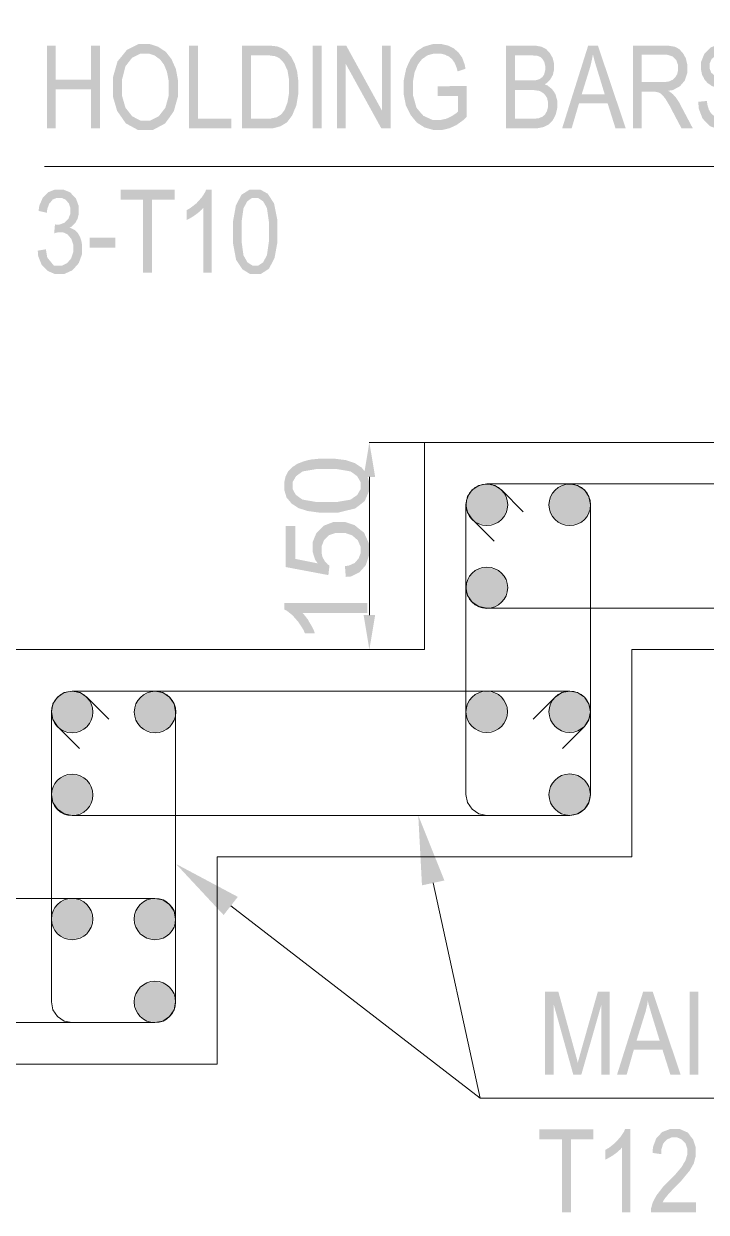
# Model space of a CAD drawing. Header units: millimetres. Extents: x 51.5 to 74.8, y 0.8 to 17.2.
# Drawn here: x 66.374 to 67.02, y 6.3 to 7.426 of the extents above; entities that cross this region are included whole.
import ezdxf

# ---------------------------------------------------------------- set-up
doc = ezdxf.new("R2010")
doc.units = ezdxf.units.MM
doc.layers.add('PDF_Geomertry', color=7, linetype='Continuous')
doc.layers.add('PDF_Solid Fills', color=7, linetype='Continuous')

msp = doc.modelspace()

# ---------------------------------------------------------------- hatches: boundary and pattern name
at = {"layer": 'PDF_Solid Fills', "transparency": 33554559}
h = msp.add_hatch(color=256, dxfattribs=at)
h.paths.add_polyline_path([(66.4586, 7.3648), (66.4586, 7.3748), (66.463, 7.3902), (66.4675, 7.3956), (66.4719, 7.4011), (66.4829, 7.4065), (66.4894, 7.4065), (66.4937, 7.4065), (66.5015, 7.404), (66.505, 7.4016), (66.5086, 7.3993), (66.5141, 7.3922), (66.5161, 7.3876), (66.5182, 7.383), (66.5202, 7.3722), (66.5202, 7.3658), (66.5202, 7.357), (66.5162, 7.3429), (66.5123, 7.3373), (66.5079, 7.3313), (66.4965, 7.3252), (66.4894, 7.3252), (66.4823, 7.3252), (66.4708, 7.3315), (66.4665, 7.3377), (66.4626, 7.3433), (66.4586, 7.3569)])
h.paths.add_polyline_path([(66.4673, 7.3647), (66.4673, 7.3574), (66.4705, 7.3462), (66.4737, 7.3422), (66.4769, 7.3381), (66.4848, 7.3341), (66.4894, 7.3341), (66.494, 7.3341), (66.5019, 7.3381), (66.5051, 7.3422), (66.5083, 7.3463), (66.5115, 7.3581), (66.5115, 7.3661), (66.5115, 7.3711), (66.5098, 7.3801), (66.5082, 7.3841), (66.5069, 7.3872), (66.5032, 7.392), (66.5007, 7.3938), (66.498, 7.3958), (66.4925, 7.3976), (66.4895, 7.3976), (66.4847, 7.3976), (66.4768, 7.3936), (66.4736, 7.3895), (66.4705, 7.3855), (66.4673, 7.3731)])
for points in [[(66.7661, 7.3574), (66.7661, 7.3666), (66.7934, 7.3668), (66.7934, 7.3376), (66.7902, 7.3345), (66.7838, 7.3299), (66.7804, 7.3283), (66.777, 7.3268), (66.7702, 7.3252), (66.7666, 7.3252), (66.7619, 7.3252), (66.7536, 7.3276), (66.7498, 7.3299), (66.7462, 7.3323), (66.7404, 7.3393), (66.7382, 7.3437), (66.7359, 7.3483), (66.7338, 7.3591), (66.7338, 7.3655), (66.7338, 7.3719), (66.7361, 7.3831), (66.7382, 7.3879), (66.7404, 7.3926), (66.7461, 7.3997), (66.7495, 7.4019), (66.753, 7.4041), (66.7613, 7.4065), (66.7661, 7.4065), (66.7697, 7.4065), (66.7758, 7.4051), (66.7786, 7.4038), (66.7812, 7.4024), (66.7855, 7.3988), (66.7872, 7.3963), (66.789, 7.394), (66.7915, 7.3873), (66.7923, 7.3831), (66.7848, 7.3806), (66.784, 7.384), (66.782, 7.3888), (66.7808, 7.3905), (66.7797, 7.3922), (66.7765, 7.3948), (66.7745, 7.3956), (66.7727, 7.3966), (66.7683, 7.3976), (66.7659, 7.3976), (66.7625, 7.3976), (66.7563, 7.3959), (66.7538, 7.3941), (66.7512, 7.3924), (66.7472, 7.3872), (66.7457, 7.3836), (66.7441, 7.3799), (66.7426, 7.3712), (66.7426, 7.3661), (66.7426, 7.3581), (66.7459, 7.3463), (66.7491, 7.3424), (66.7525, 7.3386), (66.7611, 7.3347), (66.7663, 7.3347), (66.7688, 7.3347), (66.774, 7.3358), (66.7766, 7.337), (66.7793, 7.3383), (66.7836, 7.3411), (66.7851, 7.3427), (66.7851, 7.3574)], [(67.0127, 7.3519), (67.0208, 7.3527), (67.0211, 7.3495), (67.0226, 7.3445), (67.0237, 7.3426), (67.0248, 7.3408), (67.0282, 7.3379), (67.0302, 7.3369), (67.0323, 7.3358), (67.037, 7.3347), (67.0397, 7.3347), (67.0436, 7.3347), (67.0494, 7.3365), (67.0515, 7.3383), (67.0537, 7.3402), (67.0558, 7.3451), (67.0558, 7.348), (67.0558, 7.3498), (67.055, 7.3527), (67.0543, 7.3541), (67.0534, 7.3554), (67.0512, 7.3574), (67.0497, 7.3583), (67.048, 7.3591), (67.0413, 7.3615), (67.0363, 7.363), (67.0318, 7.3643), (67.0252, 7.367), (67.0233, 7.3684), (67.0213, 7.3697), (67.0184, 7.3731), (67.0173, 7.3754), (67.0162, 7.3774), (67.0152, 7.3822), (67.0152, 7.3848), (67.0152, 7.3895), (67.0183, 7.3973), (67.0213, 7.4004), (67.0244, 7.4034), (67.0327, 7.4065), (67.038, 7.4065), (67.0415, 7.4065), (67.0479, 7.4051), (67.0505, 7.4036), (67.0532, 7.4022), (67.0573, 7.3981), (67.0588, 7.3955), (67.0604, 7.3929), (67.0619, 7.3866), (67.062, 7.383), (67.0538, 7.3822), (67.0536, 7.3861), (67.0512, 7.3918), (67.0493, 7.3936), (67.0473, 7.3954), (67.0418, 7.3973), (67.0382, 7.3973), (67.0345, 7.3973), (67.0291, 7.3956), (67.0272, 7.394), (67.0252, 7.3924), (67.0234, 7.3883), (67.0234, 7.3856), (67.0234, 7.3833), (67.0248, 7.3795), (67.0262, 7.3783), (67.0276, 7.3769), (67.0338, 7.3744), (67.0387, 7.373), (67.0434, 7.3718), (67.0502, 7.3694), (67.0522, 7.3686), (67.0551, 7.367), (67.0595, 7.3631), (67.0611, 7.3606), (67.0625, 7.3581), (67.064, 7.3523), (67.064, 7.349), (67.064, 7.3455), (67.0625, 7.3394), (67.0608, 7.3366), (67.0593, 7.3338), (67.055, 7.3297), (67.0522, 7.3281), (67.0495, 7.3268), (67.043, 7.3252), (67.0391, 7.3252), (67.0332, 7.3252), (67.0237, 7.3288), (67.0201, 7.3324), (67.0166, 7.3361), (67.0129, 7.3458)], [(66.3961, 7.3266), (66.3961, 7.4051), (66.4045, 7.4051), (66.4045, 7.3729), (66.438, 7.3729), (66.438, 7.4051), (66.4465, 7.4051), (66.4465, 7.3266), (66.438, 7.3266), (66.438, 7.3636), (66.4045, 7.3636), (66.4045, 7.3266)], [(66.5305, 7.3266), (66.5305, 7.4051), (66.539, 7.4051), (66.539, 7.3359), (66.5708, 7.3359), (66.5708, 7.3266)], [(66.6707, 7.3266), (66.6707, 7.4051), (66.6794, 7.4051), (66.7133, 7.3434), (66.7133, 7.4051), (66.7215, 7.4051), (66.7215, 7.3266), (66.7127, 7.3266), (66.6788, 7.3881), (66.6788, 7.3266)], [(66.3875, 7.2109), (66.3952, 7.2122), (66.3965, 7.2044), (66.4027, 7.1968), (66.4077, 7.1968), (66.4105, 7.1968), (66.4151, 7.199), (66.4172, 7.2013), (66.4191, 7.2036), (66.4211, 7.2095), (66.4211, 7.2131), (66.4211, 7.2166), (66.4193, 7.222), (66.4175, 7.2241), (66.4157, 7.2263), (66.4112, 7.2284), (66.4086, 7.2284), (66.4075, 7.2284), (66.4047, 7.2279), (66.403, 7.2273), (66.4038, 7.2358), (66.4051, 7.2356), (66.408, 7.2356), (66.4129, 7.2374), (66.4147, 7.2393), (66.4165, 7.2411), (66.4183, 7.2458), (66.4183, 7.2488), (66.4183, 7.2515), (66.4168, 7.2559), (66.4152, 7.2576), (66.4137, 7.2593), (66.41, 7.2609), (66.4077, 7.2609), (66.4055, 7.2609), (66.4016, 7.2593), (66.4001, 7.2574), (66.3984, 7.2556), (66.3965, 7.2504), (66.3961, 7.2468), (66.3882, 7.2486), (66.389, 7.2536), (66.3923, 7.2612), (66.395, 7.2637), (66.3976, 7.2663), (66.4038, 7.2688), (66.4076, 7.2688), (66.4115, 7.2688), (66.4182, 7.2661), (66.4209, 7.2631), (66.4237, 7.2602), (66.4263, 7.253), (66.4263, 7.2486), (66.4263, 7.2459), (66.4252, 7.2412), (66.4241, 7.2391), (66.4229, 7.237), (66.4197, 7.2338), (66.4176, 7.2326), (66.4195, 7.232), (66.4227, 7.2304), (66.424, 7.2291), (66.4252, 7.2279), (66.4272, 7.2245), (66.428, 7.2224), (66.4287, 7.2205), (66.4295, 7.2159), (66.4295, 7.2133), (66.4295, 7.2079), (66.4263, 7.1991), (66.4232, 7.1956), (66.42, 7.1922), (66.4123, 7.1887), (66.4079, 7.1887), (66.4038, 7.1887), (66.3968, 7.1918), (66.394, 7.1948), (66.3911, 7.1977), (66.3879, 7.2058)], [(66.4872, 7.1901), (66.4872, 7.2593), (66.4659, 7.2593), (66.4659, 7.2686), (66.5169, 7.2686), (66.5169, 7.2593), (66.4957, 7.2593), (66.4957, 7.1901)], [(66.552, 7.1901), (66.5441, 7.1901), (66.5441, 7.2515), (66.5427, 7.2498), (66.5391, 7.2466), (66.5368, 7.2449), (66.5345, 7.2433), (66.5302, 7.2408), (66.5284, 7.2399), (66.5284, 7.2493), (66.5316, 7.2511), (66.5375, 7.2556), (66.54, 7.2584), (66.5425, 7.2611), (66.5459, 7.2663), (66.5469, 7.2688), (66.552, 7.2688)], [(66.679, 6.902), (66.6782, 6.9122), (66.6819, 6.9127), (66.6875, 6.9152), (66.6893, 6.9173), (66.6911, 6.9194), (66.693, 6.9243), (66.693, 6.9272), (66.693, 6.9306), (66.6904, 6.9366), (66.6877, 6.939), (66.6851, 6.9413), (66.6782, 6.9437), (66.6738, 6.9437), (66.6697, 6.9437), (66.6632, 6.9415), (66.6608, 6.9391), (66.6584, 6.9369), (66.6561, 6.9308), (66.6561, 6.927), (66.6561, 6.9247), (66.657, 6.9205), (66.6582, 6.9186), (66.6591, 6.9168), (66.6619, 6.9138), (66.6636, 6.9127), (66.6625, 6.9037), (66.6222, 6.9113), (66.6222, 6.9502), (66.6313, 6.9502), (66.6313, 6.919), (66.6525, 6.9148), (66.65, 6.9183), (66.6476, 6.9258), (66.6476, 6.9297), (66.6476, 6.9347), (66.6511, 6.9434), (66.6547, 6.9469), (66.6582, 6.9505), (66.6673, 6.954), (66.673, 6.954), (66.6783, 6.954), (66.6875, 6.9509), (66.6913, 6.9477), (66.6962, 6.944), (66.7009, 6.9337), (66.7009, 6.9272), (66.7009, 6.9219), (66.6979, 6.9131), (66.695, 6.9097), (66.6919, 6.9063), (66.684, 6.9024)], [(66.6995, 6.8773), (66.6995, 6.8677), (66.6382, 6.8677), (66.6398, 6.8659), (66.6432, 6.8615), (66.6448, 6.8586), (66.6465, 6.8558), (66.649, 6.8508), (66.6498, 6.8484), (66.6405, 6.8484), (66.6386, 6.8524), (66.634, 6.8595), (66.6312, 6.8626), (66.6286, 6.8656), (66.6233, 6.8699), (66.6208, 6.8712), (66.6208, 6.8773)], [(66.8675, 6.4306), (66.8675, 6.5091), (66.8802, 6.5091), (66.8955, 6.4534), (66.8986, 6.4419), (66.8991, 6.444), (66.9009, 6.4504), (66.902, 6.4544), (66.9175, 6.5091), (66.9288, 6.5091), (66.9288, 6.4306), (66.9207, 6.4306), (66.9207, 6.4962), (66.9019, 6.4306), (66.8943, 6.4306), (66.8757, 6.4974), (66.8757, 6.4306)], [(66.8836, 6.3004), (66.8836, 6.3695), (66.8623, 6.3695), (66.8623, 6.3788), (66.9133, 6.3788), (66.9133, 6.3695), (66.892, 6.3695), (66.892, 6.3004)], [(66.9484, 6.3004), (66.9405, 6.3004), (66.9405, 6.3618), (66.9391, 6.3601), (66.9355, 6.3569), (66.9332, 6.3552), (66.9309, 6.3536), (66.9266, 6.3511), (66.9247, 6.3501), (66.9247, 6.3595), (66.928, 6.3613), (66.9337, 6.3659), (66.9362, 6.3686), (66.9387, 6.3713), (66.9423, 6.3766), (66.9433, 6.3791), (66.9484, 6.3791)], [(67.0104, 6.3097), (67.0104, 6.3004), (66.9677, 6.3004), (66.9677, 6.3031), (66.9694, 6.3094), (66.9712, 6.3129), (66.973, 6.3163), (66.9795, 6.3247), (66.9843, 6.3294), (66.9898, 6.3349), (66.997, 6.3434), (66.9987, 6.3465), (67.0005, 6.3494), (67.0022, 6.3551), (67.0022, 6.3576), (67.0022, 6.3606), (67.0005, 6.3655), (66.9987, 6.3674), (66.9969, 6.3693), (66.9926, 6.3712), (66.9901, 6.3712), (66.9873, 6.3712), (66.9827, 6.3691), (66.9809, 6.3672), (66.9793, 6.3651), (66.9775, 6.3593), (66.9775, 6.3554), (66.9693, 6.3565), (66.9697, 6.362), (66.9729, 6.3706), (66.9757, 6.3734), (66.9784, 6.3763), (66.9858, 6.3791), (66.9902, 6.3791), (66.9952, 6.3791), (67.0027, 6.3758), (67.0052, 6.3724), (67.0077, 6.3693), (67.0102, 6.3616), (67.0102, 6.3574), (67.0102, 6.3537), (67.0083, 6.3465), (67.0063, 6.343), (67.0044, 6.3397), (66.9968, 6.3305), (66.9912, 6.3247), (66.9877, 6.3211), (66.9832, 6.3162), (66.9822, 6.3148), (66.9811, 6.3136), (66.9794, 6.3109), (66.9788, 6.3097)]]:
    msp.add_hatch(color=256, dxfattribs=at).paths.add_polyline_path(points)
h = msp.add_hatch(color=256, dxfattribs=at)
h.paths.add_polyline_path([(66.5809, 7.3266), (66.5809, 7.4051), (66.6032, 7.4051), (66.6072, 7.4051), (66.6136, 7.4044), (66.6157, 7.4037), (66.6184, 7.4027), (66.6233, 7.3993), (66.6254, 7.3968), (66.6275, 7.3943), (66.6307, 7.388), (66.6318, 7.3843), (66.633, 7.3805), (66.6341, 7.3715), (66.6341, 7.3663), (66.6341, 7.3597), (66.6322, 7.3483), (66.6302, 7.3437), (66.6283, 7.339), (66.6233, 7.3324), (66.6202, 7.3305), (66.617, 7.3286), (66.6091, 7.3266), (66.6041, 7.3266)])
h.paths.add_polyline_path([(66.5894, 7.3359), (66.6032, 7.3359), (66.6073, 7.3359), (66.6136, 7.3372), (66.6158, 7.3386), (66.6179, 7.3399), (66.6212, 7.3443), (66.6223, 7.3473), (66.6238, 7.3513), (66.6254, 7.3608), (66.6254, 7.3663), (66.6254, 7.3723), (66.6238, 7.3818), (66.6222, 7.3851), (66.6205, 7.3886), (66.6163, 7.3931), (66.6138, 7.3943), (66.612, 7.3951), (66.6066, 7.3958), (66.6029, 7.3958), (66.5894, 7.3958)])
h = msp.add_hatch(color=256, dxfattribs=at)
h.paths.add_polyline_path([(66.8305, 7.3266), (66.8305, 7.4051), (66.8547, 7.4051), (66.8584, 7.4051), (66.8643, 7.404), (66.8663, 7.4029), (66.8686, 7.4018), (66.872, 7.3981), (66.8734, 7.3958), (66.8748, 7.3933), (66.8761, 7.388), (66.8761, 7.3851), (66.8761, 7.3823), (66.875, 7.3774), (66.8738, 7.3754), (66.8726, 7.3731), (66.8693, 7.3697), (66.8672, 7.3684), (66.87, 7.3673), (66.8743, 7.3638), (66.8759, 7.3615), (66.8775, 7.359), (66.8791, 7.353), (66.8791, 7.3494), (66.8791, 7.3458), (66.8776, 7.3395), (66.8762, 7.3369), (66.8747, 7.3341), (66.8708, 7.3302), (66.8684, 7.3291), (66.8659, 7.3279), (66.8593, 7.3266), (66.8551, 7.3266)])
h.paths.add_polyline_path([(66.839, 7.3359), (66.8551, 7.3359), (66.8577, 7.3359), (66.8616, 7.3363), (66.8629, 7.3369), (66.8648, 7.3376), (66.8676, 7.3398), (66.8684, 7.3415), (66.8694, 7.343), (66.8704, 7.347), (66.8704, 7.3494), (66.8704, 7.3516), (66.8695, 7.3554), (66.8686, 7.3569), (66.8676, 7.3584), (66.8652, 7.3606), (66.8637, 7.3615), (66.8622, 7.3622), (66.8573, 7.3629), (66.854, 7.3629), (66.839, 7.3629)])
h.paths.add_polyline_path([(66.839, 7.3722), (66.853, 7.3722), (66.8558, 7.3722), (66.8597, 7.3724), (66.8608, 7.3729), (66.8625, 7.3734), (66.8651, 7.3754), (66.8659, 7.3766), (66.8668, 7.378), (66.8677, 7.3816), (66.8677, 7.3838), (66.8677, 7.3859), (66.8669, 7.3895), (66.8661, 7.3909), (66.8652, 7.3923), (66.8632, 7.3943), (66.8618, 7.3948), (66.8604, 7.3954), (66.8555, 7.3958), (66.852, 7.3958), (66.839, 7.3958)])
h = msp.add_hatch(color=256, dxfattribs=at)
h.paths.add_polyline_path([(66.8837, 7.3266), (66.9084, 7.4051), (66.9176, 7.4051), (66.944, 7.3266), (66.9343, 7.3266), (66.9268, 7.3504), (66.8997, 7.3504), (66.8927, 7.3266)])
h.paths.add_polyline_path([(66.9022, 7.3588), (66.9241, 7.3588), (66.9175, 7.3805), (66.9159, 7.3856), (66.9136, 7.3937), (66.9129, 7.3969), (66.9122, 7.3931), (66.9105, 7.3856), (66.9094, 7.3819)])
h = msp.add_hatch(color=256, dxfattribs=at)
h.paths.add_polyline_path([(66.9507, 7.3266), (66.9507, 7.4051), (66.9793, 7.4051), (66.9837, 7.4051), (66.9904, 7.404), (66.9925, 7.4029), (66.9945, 7.4018), (66.998, 7.3981), (66.9994, 7.3956), (67.0008, 7.393), (67.0022, 7.3872), (67.0022, 7.3837), (67.0022, 7.3793), (66.9998, 7.372), (66.9976, 7.3694), (66.9952, 7.3666), (66.9886, 7.363), (66.9841, 7.3623), (66.9859, 7.3612), (66.9886, 7.3591), (66.9895, 7.358), (66.9915, 7.3558), (66.9948, 7.3508), (66.9962, 7.348), (67.0075, 7.3266), (66.9968, 7.3266), (66.9882, 7.3429), (66.9857, 7.3477), (66.9819, 7.3541), (66.9807, 7.3558), (66.9793, 7.3574), (66.9769, 7.3598), (66.9757, 7.3604), (66.9745, 7.3609), (66.9712, 7.3615), (66.969, 7.3615), (66.9591, 7.3615), (66.9591, 7.3266)])
h.paths.add_polyline_path([(66.9591, 7.3705), (66.9776, 7.3705), (66.9805, 7.3705), (66.9851, 7.3712), (66.9866, 7.372), (66.9883, 7.3727), (66.9907, 7.3749), (66.9916, 7.3765), (66.9926, 7.378), (66.9934, 7.3816), (66.9934, 7.3837), (66.9934, 7.3868), (66.9918, 7.3913), (66.99, 7.393), (66.9882, 7.3948), (66.983, 7.3965), (66.9795, 7.3965), (66.9591, 7.3965)])
h = msp.add_hatch(color=256, dxfattribs=at)
h.paths.add_polyline_path([(66.5723, 7.2288), (66.5723, 7.2387), (66.575, 7.2537), (66.5776, 7.2587), (66.5802, 7.2638), (66.5882, 7.2688), (66.5933, 7.2688), (66.598, 7.2688), (66.6052, 7.2648), (66.6079, 7.2606), (66.6111, 7.2556), (66.6143, 7.2398), (66.6143, 7.2288), (66.6143, 7.219), (66.6116, 7.2041), (66.609, 7.199), (66.6063, 7.1938), (66.5984, 7.1887), (66.5933, 7.1887), (66.5886, 7.1887), (66.5811, 7.1933), (66.5782, 7.1977), (66.5752, 7.2023), (66.5723, 7.2177)])
h.paths.add_polyline_path([(66.5804, 7.2288), (66.5804, 7.2193), (66.5822, 7.2065), (66.5841, 7.2031), (66.5859, 7.1999), (66.5907, 7.1968), (66.5934, 7.1968), (66.5962, 7.1968), (66.6008, 7.1999), (66.6026, 7.2033), (66.6044, 7.2066), (66.6062, 7.2194), (66.6062, 7.2288), (66.6062, 7.2384), (66.6044, 7.2512), (66.6026, 7.2545), (66.6007, 7.2577), (66.5959, 7.2609), (66.593, 7.2609), (66.5904, 7.2609), (66.5858, 7.2577), (66.584, 7.2544), (66.5822, 7.2511), (66.5804, 7.2383)])
h = msp.add_hatch(color=256, dxfattribs=at)
h.paths.add_polyline_path([(66.6609, 6.9629), (66.6538, 6.9629), (66.6427, 6.9644), (66.6384, 6.9658), (66.6341, 6.9672), (66.6276, 6.9715), (66.6254, 6.9743), (66.623, 6.977), (66.6208, 6.9843), (66.6208, 6.9884), (66.6208, 6.9916), (66.622, 6.9972), (66.6233, 6.9995), (66.6245, 7.0019), (66.6283, 7.0059), (66.6307, 7.0074), (66.633, 7.009), (66.6388, 7.0113), (66.6423, 7.0123), (66.6458, 7.0131), (66.655, 7.014), (66.6609, 7.014), (66.6677, 7.014), (66.679, 7.0126), (66.6832, 7.0112), (66.6875, 7.0098), (66.694, 7.0055), (66.6963, 7.0027), (66.6986, 6.9999), (66.7009, 6.9927), (66.7009, 6.9884), (66.7009, 6.9829), (66.6969, 6.9738), (66.6929, 6.9706), (66.6879, 6.9668), (66.6719, 6.9629)])
h.paths.add_polyline_path([(66.6609, 6.9729), (66.6705, 6.9729), (66.6834, 6.9751), (66.6866, 6.9773), (66.6898, 6.9795), (66.693, 6.9851), (66.693, 6.9884), (66.693, 6.9918), (66.6898, 6.9973), (66.6866, 6.9997), (66.6834, 7.0019), (66.6705, 7.0041), (66.6609, 7.0041), (66.6512, 7.0041), (66.6383, 7.0019), (66.6351, 6.9997), (66.6319, 6.9973), (66.6287, 6.9918), (66.6287, 6.9884), (66.6287, 6.9851), (66.6316, 6.9798), (66.6344, 6.9777), (66.638, 6.9752), (66.6512, 6.9729)])
h = msp.add_hatch(color=256, dxfattribs=at)
h.paths.add_polyline_path([(66.9357, 6.4306), (66.9604, 6.5091), (66.9695, 6.5091), (66.9959, 6.4306), (66.9862, 6.4306), (66.9787, 6.4543), (66.9516, 6.4543), (66.9448, 6.4306)])
h.paths.add_polyline_path([(66.9541, 6.4627), (66.9761, 6.4627), (66.9694, 6.4845), (66.9679, 6.4895), (66.9655, 6.4977), (66.9648, 6.5008), (66.9643, 6.497), (66.9625, 6.4895), (66.9613, 6.4858)])

# ---------------------------------------------------------------- linework, layer by layer
at = {"layer": 'PDF_Geomertry', "lineweight": 0}
for points in [[(66.3611, 6.8331), (66.7536, 6.8331), (66.7536, 7.0294), (67.1461, 7.0294), (67.1461, 7.2256), (67.5384, 7.2256), (67.5384, 7.4218), (67.9309, 7.4218), (67.9309, 7.618), (68.3234, 7.618), (68.3234, 7.8143), (68.7158, 7.8143), (68.7158, 8.0105), (69.1083, 8.0105), (69.1083, 8.2068), (69.5008, 8.2068), (69.5015, 8.2068)], [(69.5008, 8.0105), (69.3045, 8.0105), (69.3045, 7.8143), (68.912, 7.8143), (68.912, 7.618), (68.5197, 7.618), (68.5197, 7.4218), (68.1272, 7.4218), (68.1272, 7.2256), (67.7347, 7.2256), (67.7347, 7.0294), (67.3422, 7.0294), (67.3422, 6.8331), (66.9498, 6.8331), (66.9498, 6.6369), (66.5573, 6.6369), (66.5573, 6.4406), (66.1648, 6.4406)], [(67.2048, 7.1668), (67.1522, 7.2055), (67.0372, 7.2905), (66.3938, 7.2905)], [(66.7533, 7.0294), (66.7011, 7.0294)], [(66.7013, 7.0294), (66.7013, 7.0294)], [(66.7536, 7.0294), (66.7536, 7.0294)], [(66.7013, 6.8658), (66.7013, 6.9966)], [(67.2834, 6.9901), (66.8125, 6.9901), (66.805, 6.9886), (66.7986, 6.9844), (66.7943, 6.978), (66.7927, 6.9705), (66.7927, 6.892), (66.7943, 6.8845), (66.7986, 6.8781), (66.805, 6.8738), (66.8125, 6.8723), (67.2834, 6.8723)], [(66.847, 6.9636), (66.8263, 6.9844), (66.82, 6.9886), (66.8125, 6.9901), (66.805, 6.9886), (66.7986, 6.9844), (66.7943, 6.978), (66.7927, 6.9705), (66.7927, 6.6958), (66.7943, 6.6883), (66.7986, 6.6819), (66.805, 6.6776), (66.8125, 6.6762), (66.8909, 6.6762), (66.8984, 6.6776), (66.9048, 6.6819), (66.909, 6.6883), (66.9105, 6.6958), (66.9105, 6.9705), (66.909, 6.978), (66.9048, 6.9844), (66.8984, 6.9886), (66.8909, 6.9901), (66.8125, 6.9901), (66.805, 6.9886), (66.7986, 6.9844), (66.7943, 6.978), (66.7927, 6.9705), (66.7943, 6.963), (66.7986, 6.9566), (66.8194, 6.9358)], [(66.7533, 6.8331), (66.7011, 6.8331)], [(66.7536, 6.8331), (66.7536, 6.8331)], [(66.4547, 6.7673), (66.4338, 6.7881), (66.4275, 6.7924), (66.42, 6.7938), (66.4125, 6.7924), (66.4061, 6.7881), (66.4018, 6.7818), (66.4004, 6.7743), (66.4004, 6.4995), (66.4018, 6.492), (66.4061, 6.4856), (66.4125, 6.4813), (66.42, 6.4799), (66.4984, 6.4799), (66.5059, 6.4813), (66.5123, 6.4856), (66.5166, 6.492), (66.518, 6.4995), (66.518, 6.7743), (66.5166, 6.7818), (66.5123, 6.7881), (66.5059, 6.7924), (66.4984, 6.7938), (66.42, 6.7938), (66.4125, 6.7924), (66.4061, 6.7881), (66.4018, 6.7818), (66.4004, 6.7743), (66.4018, 6.7668), (66.4061, 6.7604), (66.4269, 6.7395)], [(66.884, 6.7395), (66.9048, 6.7604), (66.909, 6.7668), (66.9105, 6.7743), (66.909, 6.7818), (66.9048, 6.7881), (66.8984, 6.7924), (66.8909, 6.7938), (66.42, 6.7938), (66.4125, 6.7924), (66.4061, 6.7881), (66.4018, 6.7818), (66.4004, 6.7743), (66.4004, 6.6958), (66.4018, 6.6883), (66.4061, 6.6819), (66.4125, 6.6776), (66.42, 6.6762), (66.8909, 6.6762), (66.8984, 6.6776), (66.9048, 6.6819), (66.909, 6.6883), (66.9105, 6.6958), (66.9105, 6.7743), (66.909, 6.7818), (66.9048, 6.7881), (66.8984, 6.7924), (66.8909, 6.7938), (66.8834, 6.7924), (66.877, 6.7881), (66.8562, 6.7673)], [(66.7616, 6.6123), (66.8063, 6.4084), (67.5204, 6.4084), (66.8063, 6.4084), (66.5701, 6.5904)], [(66.0275, 6.5976), (66.4984, 6.5976), (66.5059, 6.5962), (66.5123, 6.5919), (66.5166, 6.5855), (66.518, 6.578), (66.518, 6.4995), (66.5166, 6.492), (66.5123, 6.4856), (66.5059, 6.4813), (66.4984, 6.4799), (66.0275, 6.4799)]]:
    msp.add_lwpolyline(points, dxfattribs=at)
for centre in [(66.8909, 6.7743), (66.8909, 6.7743), (66.8909, 6.6958), (66.42, 6.578), (66.4984, 6.578), (66.4984, 6.578), (66.4984, 6.4995)]:
    msp.add_circle(centre, 0.0196, dxfattribs=at)
for points in [[(66.8322, 6.9702), (66.8322, 6.9811), (66.8233, 6.9899), (66.8125, 6.9899), (66.8016, 6.9899), (66.7929, 6.9811), (66.7929, 6.9702), (66.7929, 6.9594), (66.8016, 6.9506), (66.8125, 6.9506), (66.8233, 6.9506), (66.8322, 6.9594), (66.8322, 6.9702)], [(66.8322, 6.9702), (66.8322, 6.9811), (66.8233, 6.9899), (66.8125, 6.9899), (66.8016, 6.9899), (66.7929, 6.9811), (66.7929, 6.9702), (66.7929, 6.9594), (66.8016, 6.9506), (66.8125, 6.9506), (66.8233, 6.9506), (66.8322, 6.9594), (66.8322, 6.9702)], [(66.9107, 6.9702), (66.9107, 6.9811), (66.9018, 6.9899), (66.8909, 6.9899), (66.8801, 6.9899), (66.8713, 6.9811), (66.8713, 6.9702), (66.8713, 6.9594), (66.8801, 6.9506), (66.8909, 6.9506), (66.9018, 6.9506), (66.9107, 6.9594), (66.9107, 6.9702)], [(66.8322, 6.8918), (66.8322, 6.9026), (66.8233, 6.9113), (66.8125, 6.9113), (66.8016, 6.9113), (66.7929, 6.9026), (66.7929, 6.8918), (66.7929, 6.8809), (66.8016, 6.8722), (66.8125, 6.8722), (66.8233, 6.8722), (66.8322, 6.8809), (66.8322, 6.8918)], [(66.4397, 6.774), (66.4397, 6.7848), (66.4308, 6.7937), (66.42, 6.7937), (66.4093, 6.7937), (66.4004, 6.7848), (66.4004, 6.774), (66.4004, 6.7631), (66.4093, 6.7544), (66.42, 6.7544), (66.4308, 6.7544), (66.4397, 6.7631), (66.4397, 6.774)], [(66.4397, 6.774), (66.4397, 6.7848), (66.4308, 6.7937), (66.42, 6.7937), (66.4093, 6.7937), (66.4004, 6.7848), (66.4004, 6.774), (66.4004, 6.7631), (66.4093, 6.7544), (66.42, 6.7544), (66.4308, 6.7544), (66.4397, 6.7631), (66.4397, 6.774)], [(66.5182, 6.774), (66.5182, 6.7848), (66.5094, 6.7937), (66.4986, 6.7937), (66.4877, 6.7937), (66.4788, 6.7848), (66.4788, 6.774), (66.4788, 6.7631), (66.4877, 6.7544), (66.4986, 6.7544), (66.5094, 6.7544), (66.5182, 6.7631), (66.5182, 6.774)], [(66.832, 6.7743), (66.832, 6.7851), (66.8233, 6.7938), (66.8125, 6.7938), (66.8016, 6.7938), (66.7927, 6.7851), (66.7927, 6.7743), (66.7927, 6.7634), (66.8016, 6.7547), (66.8125, 6.7547), (66.8233, 6.7547), (66.832, 6.7634), (66.832, 6.7743)], [(66.4397, 6.6955), (66.4397, 6.7063), (66.4308, 6.7152), (66.42, 6.7152), (66.4093, 6.7152), (66.4004, 6.7063), (66.4004, 6.6955), (66.4004, 6.6847), (66.4093, 6.6759), (66.42, 6.6759), (66.4308, 6.6759), (66.4397, 6.6847), (66.4397, 6.6955)]]:
    msp.add_open_spline(points, degree=3, knots=[0, 0, 0, 0, 1, 1, 1, 2, 2, 2, 3, 3, 3, 4, 4, 4, 4], dxfattribs=at)
at = {"layer": 'PDF_Solid Fills', "transparency": 33554559}
for points in [[(66.6476, 7.3266), (66.6476, 7.4051), (66.6561, 7.3266), (66.6561, 7.4051)], [(66.4366, 7.2137), (66.4366, 7.2233), (66.4609, 7.2137), (66.4609, 7.2233)], [(66.7068, 6.9966), (66.6959, 6.9966), (66.7013, 7.0294)], [(66.8125, 6.9899), (66.8027, 6.9873), (66.8125, 6.9702)], [(66.8223, 6.9873), (66.8125, 6.9899), (66.8125, 6.9702)], [(66.8909, 6.9899), (66.8812, 6.9873), (66.8909, 6.9702)], [(66.9008, 6.9873), (66.8909, 6.9899), (66.8909, 6.9702)], [(66.7955, 6.9801), (66.7929, 6.9702), (66.8125, 6.9702)], [(66.8027, 6.9873), (66.7955, 6.9801), (66.8125, 6.9702)], [(66.8295, 6.9801), (66.8223, 6.9873), (66.8125, 6.9702)], [(66.8322, 6.9702), (66.8295, 6.9801), (66.8125, 6.9702)], [(66.874, 6.9801), (66.8713, 6.9702), (66.8909, 6.9702)], [(66.8812, 6.9873), (66.874, 6.9801), (66.8909, 6.9702)], [(66.908, 6.9801), (66.9008, 6.9873), (66.8909, 6.9702)], [(66.9107, 6.9702), (66.908, 6.9801), (66.8909, 6.9702)], [(66.7929, 6.9702), (66.7955, 6.9605), (66.8125, 6.9702)], [(66.7955, 6.9605), (66.8027, 6.9533), (66.8125, 6.9702)], [(66.8027, 6.9533), (66.8125, 6.9506), (66.8125, 6.9702)], [(66.8295, 6.9605), (66.8322, 6.9702), (66.8125, 6.9702)], [(66.8223, 6.9533), (66.8295, 6.9605), (66.8125, 6.9702)], [(66.8125, 6.9506), (66.8223, 6.9533), (66.8125, 6.9702)], [(66.8713, 6.9702), (66.874, 6.9605), (66.8909, 6.9702)], [(66.874, 6.9605), (66.8812, 6.9533), (66.8909, 6.9702)], [(66.8812, 6.9533), (66.8909, 6.9506), (66.8909, 6.9702)], [(66.908, 6.9605), (66.9107, 6.9702), (66.8909, 6.9702)], [(66.9008, 6.9533), (66.908, 6.9605), (66.8909, 6.9702)], [(66.8909, 6.9506), (66.9008, 6.9533), (66.8909, 6.9702)], [(66.8027, 6.9087), (66.8125, 6.9113), (66.8125, 6.8918)], [(66.8125, 6.9113), (66.8223, 6.9087), (66.8125, 6.8918)], [(66.7929, 6.8918), (66.7955, 6.9016), (66.8125, 6.8918)], [(66.7955, 6.9016), (66.8027, 6.9087), (66.8125, 6.8918)], [(66.8223, 6.9087), (66.8295, 6.9016), (66.8125, 6.8918)], [(66.8295, 6.9016), (66.8322, 6.8918), (66.8125, 6.8918)], [(66.7955, 6.8819), (66.7929, 6.8918), (66.8125, 6.8918)], [(66.8027, 6.8748), (66.7955, 6.8819), (66.8125, 6.8918)], [(66.8125, 6.8722), (66.8027, 6.8748), (66.8125, 6.8918)], [(66.8223, 6.8748), (66.8125, 6.8722), (66.8125, 6.8918)], [(66.8295, 6.8819), (66.8223, 6.8748), (66.8125, 6.8918)], [(66.8322, 6.8918), (66.8295, 6.8819), (66.8125, 6.8918)], [(66.6959, 6.8658), (66.7068, 6.8658), (66.7013, 6.8331)], [(66.4102, 6.7911), (66.403, 6.7838), (66.42, 6.774)], [(66.42, 6.7937), (66.4102, 6.7911), (66.42, 6.774)], [(66.4298, 6.7911), (66.42, 6.7937), (66.42, 6.774)], [(66.437, 6.7838), (66.4298, 6.7911), (66.42, 6.774)], [(66.4887, 6.7911), (66.4815, 6.7838), (66.4986, 6.774)], [(66.4986, 6.7937), (66.4887, 6.7911), (66.4986, 6.774)], [(66.5083, 6.7911), (66.4986, 6.7937), (66.4986, 6.774)], [(66.5155, 6.7838), (66.5083, 6.7911), (66.4986, 6.774)], [(66.7954, 6.7841), (66.8026, 6.7912), (66.8125, 6.7743)], [(66.8026, 6.7912), (66.8125, 6.7938), (66.8125, 6.7743)], [(66.8125, 6.7938), (66.8222, 6.7912), (66.8125, 6.7743)], [(66.8222, 6.7912), (66.8294, 6.7841), (66.8125, 6.7743)], [(66.8738, 6.7841), (66.8811, 6.7912), (66.8909, 6.7743)], [(66.8811, 6.7912), (66.8909, 6.7938), (66.8909, 6.7743)], [(66.8909, 6.7938), (66.9007, 6.7912), (66.8909, 6.7743)], [(66.9007, 6.7912), (66.9079, 6.7841), (66.8909, 6.7743)], [(66.403, 6.7838), (66.4004, 6.774), (66.42, 6.774)], [(66.4397, 6.774), (66.437, 6.7838), (66.42, 6.774)], [(66.4815, 6.7838), (66.4788, 6.774), (66.4986, 6.774)], [(66.5182, 6.774), (66.5155, 6.7838), (66.4986, 6.774)], [(66.7927, 6.7743), (66.7954, 6.7841), (66.8125, 6.7743)], [(66.8294, 6.7841), (66.832, 6.7743), (66.8125, 6.7743)], [(66.8713, 6.7743), (66.8738, 6.7841), (66.8909, 6.7743)], [(66.9079, 6.7841), (66.9105, 6.7743), (66.8909, 6.7743)], [(66.4004, 6.774), (66.403, 6.7643), (66.42, 6.774)], [(66.403, 6.7643), (66.4102, 6.757), (66.42, 6.774)], [(66.4102, 6.757), (66.42, 6.7544), (66.42, 6.774)], [(66.437, 6.7643), (66.4397, 6.774), (66.42, 6.774)], [(66.4298, 6.757), (66.437, 6.7643), (66.42, 6.774)], [(66.42, 6.7544), (66.4298, 6.757), (66.42, 6.774)], [(66.4788, 6.774), (66.4815, 6.7643), (66.4986, 6.774)], [(66.4815, 6.7643), (66.4887, 6.757), (66.4986, 6.774)], [(66.4887, 6.757), (66.4986, 6.7544), (66.4986, 6.774)], [(66.5155, 6.7643), (66.5182, 6.774), (66.4986, 6.774)], [(66.5083, 6.757), (66.5155, 6.7643), (66.4986, 6.774)], [(66.4986, 6.7544), (66.5083, 6.757), (66.4986, 6.774)], [(66.7954, 6.7644), (66.7927, 6.7743), (66.8125, 6.7743)], [(66.8026, 6.7573), (66.7954, 6.7644), (66.8125, 6.7743)], [(66.8125, 6.7547), (66.8026, 6.7573), (66.8125, 6.7743)], [(66.8222, 6.7573), (66.8125, 6.7547), (66.8125, 6.7743)], [(66.8294, 6.7644), (66.8222, 6.7573), (66.8125, 6.7743)], [(66.832, 6.7743), (66.8294, 6.7644), (66.8125, 6.7743)], [(66.8738, 6.7644), (66.8713, 6.7743), (66.8909, 6.7743)], [(66.8811, 6.7573), (66.8738, 6.7644), (66.8909, 6.7743)], [(66.8909, 6.7547), (66.8811, 6.7573), (66.8909, 6.7743)], [(66.9007, 6.7573), (66.8909, 6.7547), (66.8909, 6.7743)], [(66.9079, 6.7644), (66.9007, 6.7573), (66.8909, 6.7743)], [(66.9105, 6.7743), (66.9079, 6.7644), (66.8909, 6.7743)], [(66.403, 6.7054), (66.4102, 6.7126), (66.42, 6.6955)], [(66.4102, 6.7126), (66.42, 6.7152), (66.42, 6.6955)], [(66.42, 6.7152), (66.4298, 6.7126), (66.42, 6.6955)], [(66.4298, 6.7126), (66.437, 6.7054), (66.42, 6.6955)], [(66.8811, 6.7127), (66.8738, 6.7056), (66.8909, 6.6958)], [(66.8909, 6.7154), (66.8811, 6.7127), (66.8909, 6.6958)], [(66.9007, 6.7127), (66.8909, 6.7154), (66.8909, 6.6958)], [(66.9079, 6.7056), (66.9007, 6.7127), (66.8909, 6.6958)], [(66.4004, 6.6955), (66.403, 6.7054), (66.42, 6.6955)], [(66.437, 6.7054), (66.4397, 6.6955), (66.42, 6.6955)], [(66.8738, 6.7056), (66.8713, 6.6958), (66.8909, 6.6958)], [(66.9105, 6.6958), (66.9079, 6.7056), (66.8909, 6.6958)], [(66.403, 6.6858), (66.4004, 6.6955), (66.42, 6.6955)], [(66.4102, 6.6786), (66.403, 6.6858), (66.42, 6.6955)], [(66.42, 6.6759), (66.4102, 6.6786), (66.42, 6.6955)], [(66.4298, 6.6786), (66.42, 6.6759), (66.42, 6.6955)], [(66.437, 6.6858), (66.4298, 6.6786), (66.42, 6.6955)], [(66.4397, 6.6955), (66.437, 6.6858), (66.42, 6.6955)], [(66.8713, 6.6958), (66.8738, 6.6859), (66.8909, 6.6958)], [(66.8738, 6.6859), (66.8811, 6.6788), (66.8909, 6.6958)], [(66.8811, 6.6788), (66.8909, 6.6762), (66.8909, 6.6958)], [(66.9079, 6.6859), (66.9105, 6.6958), (66.8909, 6.6958)], [(66.9007, 6.6788), (66.9079, 6.6859), (66.8909, 6.6958)], [(66.8909, 6.6762), (66.9007, 6.6788), (66.8909, 6.6958)], [(66.7511, 6.6099), (66.7476, 6.6762), (66.7511, 6.6099), (66.7723, 6.6145)], [(66.5634, 6.5818), (66.5183, 6.6302), (66.5634, 6.5818), (66.5768, 6.599)], [(66.403, 6.5879), (66.4101, 6.5951), (66.42, 6.578)], [(66.4101, 6.5951), (66.42, 6.5976), (66.42, 6.578)], [(66.42, 6.5976), (66.4298, 6.5951), (66.42, 6.578)], [(66.4298, 6.5951), (66.4369, 6.5879), (66.42, 6.578)], [(66.4815, 6.5879), (66.4886, 6.5951), (66.4984, 6.578)], [(66.4886, 6.5951), (66.4984, 6.5976), (66.4984, 6.578)], [(66.4984, 6.5976), (66.5083, 6.5951), (66.4984, 6.578)], [(66.5083, 6.5951), (66.5154, 6.5879), (66.4984, 6.578)], [(66.4004, 6.578), (66.403, 6.5879), (66.42, 6.578)], [(66.4369, 6.5879), (66.4395, 6.578), (66.42, 6.578)], [(66.4788, 6.578), (66.4815, 6.5879), (66.4984, 6.578)], [(66.5154, 6.5879), (66.518, 6.578), (66.4984, 6.578)], [(66.403, 6.5683), (66.4004, 6.578), (66.42, 6.578)], [(66.4101, 6.5611), (66.403, 6.5683), (66.42, 6.578)], [(66.42, 6.5584), (66.4101, 6.5611), (66.42, 6.578)], [(66.4298, 6.5611), (66.42, 6.5584), (66.42, 6.578)], [(66.4369, 6.5683), (66.4298, 6.5611), (66.42, 6.578)], [(66.4395, 6.578), (66.4369, 6.5683), (66.42, 6.578)], [(66.4815, 6.5683), (66.4788, 6.578), (66.4984, 6.578)], [(66.4886, 6.5611), (66.4815, 6.5683), (66.4984, 6.578)], [(66.4984, 6.5584), (66.4886, 6.5611), (66.4984, 6.578)], [(66.5083, 6.5611), (66.4984, 6.5584), (66.4984, 6.578)], [(66.5154, 6.5683), (66.5083, 6.5611), (66.4984, 6.578)], [(66.518, 6.578), (66.5154, 6.5683), (66.4984, 6.578)], [(66.4886, 6.5165), (66.4815, 6.5094), (66.4984, 6.4995)], [(66.4984, 6.5191), (66.4886, 6.5165), (66.4984, 6.4995)], [(66.5083, 6.5165), (66.4984, 6.5191), (66.4984, 6.4995)], [(66.5154, 6.5094), (66.5083, 6.5165), (66.4984, 6.4995)], [(66.4815, 6.5094), (66.4788, 6.4995), (66.4984, 6.4995)], [(66.518, 6.4995), (66.5154, 6.5094), (66.4984, 6.4995)], [(67.0043, 6.4306), (67.0043, 6.5091), (67.0127, 6.4306), (67.0127, 6.5091)], [(66.4788, 6.4995), (66.4815, 6.4897), (66.4984, 6.4995)], [(66.4815, 6.4897), (66.4886, 6.4826), (66.4984, 6.4995)], [(66.4886, 6.4826), (66.4984, 6.4799), (66.4984, 6.4995)], [(66.5154, 6.4897), (66.518, 6.4995), (66.4984, 6.4995)], [(66.5083, 6.4826), (66.5154, 6.4897), (66.4984, 6.4995)], [(66.4984, 6.4799), (66.5083, 6.4826), (66.4984, 6.4995)]]:
    msp.add_solid(points, dxfattribs=at)

doc.saveas('drawing.dxf')
